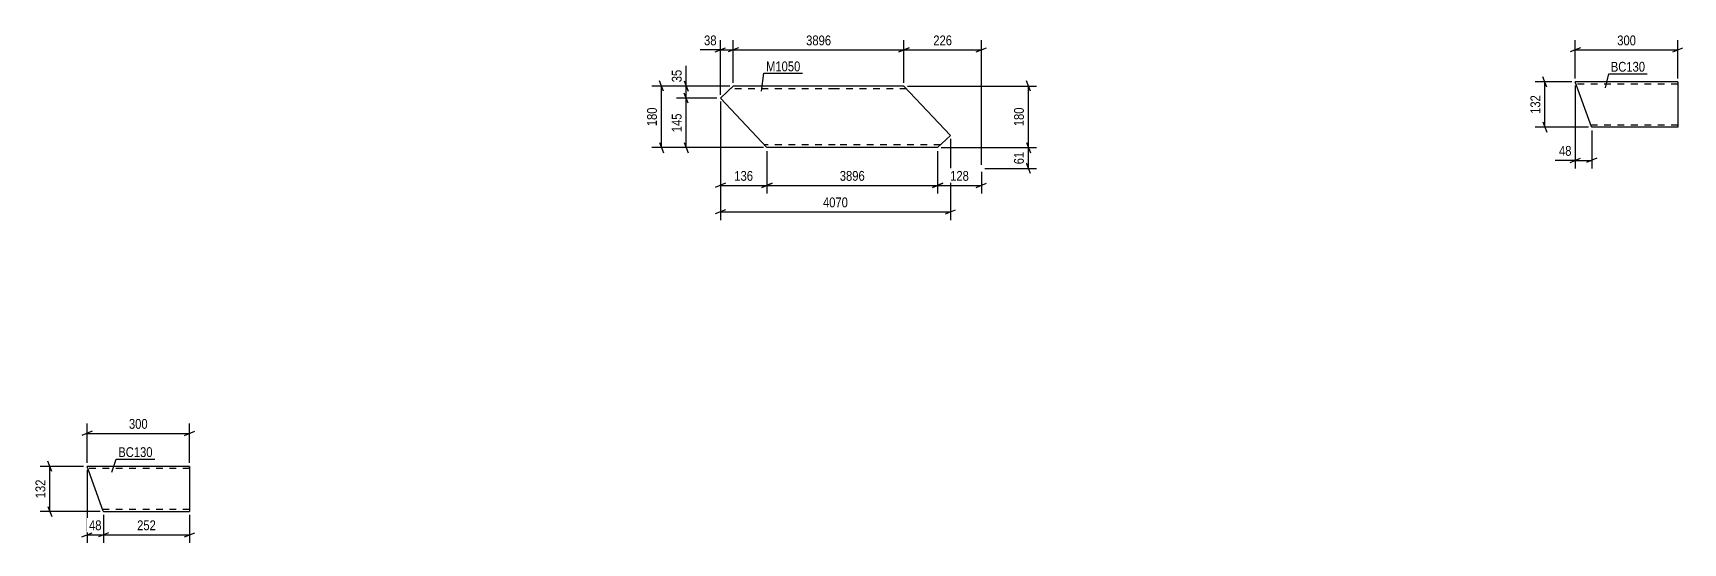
# Model space of a CAD drawing. Header units: millimetres. Extents: x 0 to 3655, y 0 to 1045.
# Drawn here: x 123 to 605.7, y 895.6 to 1044.9 of the extents above; entities that cross this region are included whole.
import ezdxf

# ---------------------------------------------------------------- set-up
doc = ezdxf.new("R2010")
doc.units = ezdxf.units.MM
doc.linetypes.add('DXK_LINE_DOT2', pattern=[3.9198, 1.9599, -1.9599])
doc.styles.add('Arial Narrow', font='ARIALN.TTF', dxfattribs={"height": 0.2})

# ---------------------------------------------------------------- blocks, each defined once
blk = doc.blocks.new('Part-570387827-1677 - 1661')
at = {"color": 2, "linetype": 'Continuous'}
for p, q in [((327.84, 1029.35), (326.14, 1027.75)), ((357.69, 1029.35), (327.84, 1029.35)), ((377.79, 1029.35), (357.79, 1029.35)), ((377.79, 1029.35), (391.4, 1014.88)), ((326.14, 1027.75), (324.08, 1025.82)), ((336.19, 1012.95), (324.08, 1025.82)), ((387.64, 1011.35), (391.4, 1014.88)), ((337.69, 1011.35), (336.19, 1012.95)), ((357.69, 1011.35), (337.69, 1011.35)), ((387.64, 1011.35), (357.79, 1011.35))]:
    blk.add_line(p, q, dxfattribs=at)
at = {"color": 7, "linetype": 'DXK_LINE_DOT2'}
for p, q in [((327.84, 1029.35), (326.79, 1028.36)), ((357.69, 1028.55), (326.99, 1028.55)), ((378.54, 1028.55), (357.79, 1028.55)), ((337.58, 1011.47), (336.19, 1012.95)), ((357.69, 1012.15), (336.94, 1012.15)), ((388.49, 1012.15), (357.79, 1012.15))]:
    blk.add_line(p, q, dxfattribs=at)
blk = doc.blocks.new('Part-570387827-4783 - 4766')
at = {"color": 2, "linetype": 'Continuous'}
for p, q in [((143.54, 904.95), (138.77, 918.06)), ((168.77, 918.06), (138.77, 918.06)), ((168.77, 918.06), (168.77, 917.97)), ((168.77, 917.97), (168.77, 904.86)), ((143.58, 904.86), (143.54, 904.95)), ((143.58, 904.86), (168.77, 904.86))]:
    blk.add_line(p, q, dxfattribs=at)
at = {"color": 7, "linetype": 'DXK_LINE_DOT2'}
for p, q in [((168.77, 917.46), (138.99, 917.46)), ((168.77, 917.71), (168.77, 918.06)), ((168.77, 905.46), (143.36, 905.46))]:
    blk.add_line(p, q, dxfattribs=at)
blk = doc.blocks.new('Part-570387827-2912 - 2895')
at = {"color": 2, "linetype": 'Continuous'}
for p, q in [((578.98, 1017.45), (574.21, 1030.56)), ((604.21, 1030.56), (574.21, 1030.56)), ((604.21, 1030.56), (604.21, 1030.47)), ((604.21, 1030.47), (604.21, 1017.36)), ((579.02, 1017.36), (578.98, 1017.45)), ((604.21, 1017.36), (579.02, 1017.36))]:
    blk.add_line(p, q, dxfattribs=at)
at = {"color": 7, "linetype": 'DXK_LINE_DOT2'}
for p, q in [((604.21, 1029.96), (574.43, 1029.96)), ((604.21, 1017.96), (578.8, 1017.96))]:
    blk.add_line(p, q, dxfattribs=at)
blk = doc.blocks.new('StraightDimension-570387827-1914 - 1661')
at = {"color": 7, "linetype": 'Continuous'}
for p, q in [((327.84, 1030.35), (327.84, 1042.79)), ((377.79, 1030.35), (377.79, 1042.79)), ((329.34, 1040.54), (326.34, 1039.34)), ((327.84, 1039.94), (377.79, 1039.94)), ((376.29, 1039.34), (379.29, 1040.54))]:
    blk.add_line(p, q, dxfattribs=at)
at = {"color": 0}
blk.add_wipeout([(357.07, 1040.69), (357.07, 1044.89), (348.56, 1044.89), (348.56, 1040.69)], dxfattribs=at)
at = {"color": 3, "style": 'Arial Narrow'}
blk.add_text('3896', height=2.863, dxfattribs=at).set_placement((349.16, 1041.29))
blk = doc.blocks.new('StraightDimension-570387827-1846 - 1661')
at = {"color": 7, "linetype": 'Continuous'}
for p, q in [((324.08, 1024.82), (324.08, 990.14)), ((391.4, 1013.88), (391.4, 990.14)), ((325.58, 993.14), (322.58, 991.94)), ((324.08, 992.54), (391.4, 992.54)), ((389.9, 991.94), (392.9, 993.14))]:
    blk.add_line(p, q, dxfattribs=at)
at = {"color": 0}
blk.add_wipeout([(362, 993.29), (362, 997.49), (353.49, 997.49), (353.49, 993.29)], dxfattribs=at)
at = {"color": 3, "style": 'Arial Narrow'}
blk.add_text('4070', height=2.863, dxfattribs=at).set_placement((354.09, 993.89))
blk = doc.blocks.new('StraightDimension-570387827-1686 - 1661')
at = {"color": 7, "linetype": 'Continuous'}
for p, q in [((326.84, 1029.35), (303.99, 1029.35)), ((307.44, 1027.85), (306.24, 1030.85)), ((306.84, 1011.35), (306.84, 1029.35)), ((336.69, 1011.35), (303.99, 1011.35)), ((306.24, 1012.85), (307.44, 1009.85))]:
    blk.add_line(p, q, dxfattribs=at)
at = {"color": 0}
blk.add_wipeout([(306.09, 1023.69), (301.89, 1023.69), (301.89, 1017.01), (306.09, 1017.01)], dxfattribs=at)
at = {"color": 3, "style": 'Arial Narrow'}
blk.add_text('180', height=2.863, rotation=90.0002, dxfattribs=at).set_placement((305.49, 1017.61))
blk = doc.blocks.new('StraightDimension-570387827-1755 - 1661')
at = {"color": 7, "linetype": 'Continuous'}
for p, q in [((323.08, 1025.82), (311.23, 1025.82)), ((314.68, 1024.32), (313.48, 1027.32)), ((314.08, 1011.35), (314.08, 1025.82)), ((336.69, 1011.35), (311.23, 1011.35)), ((313.48, 1012.85), (314.68, 1009.85))]:
    blk.add_line(p, q, dxfattribs=at)
at = {"color": 0}
blk.add_wipeout([(313.33, 1021.93), (309.13, 1021.93), (309.13, 1015.24), (313.33, 1015.24)], dxfattribs=at)
at = {"color": 3, "style": 'Arial Narrow'}
blk.add_text('145', height=2.863, rotation=90.0002, dxfattribs=at).set_placement((312.73, 1015.84))
blk = doc.blocks.new('StraightDimension-570387827-1739 - 1661')
at = {"color": 7, "linetype": 'Continuous'}
for p, q in [((326.84, 1029.35), (311.23, 1029.35)), ((313.48, 1030.85), (314.68, 1027.85)), ((314.08, 1025.82), (314.08, 1029.35)), ((323.08, 1025.82), (311.23, 1025.82)), ((314.68, 1024.32), (313.48, 1027.32))]:
    blk.add_line(p, q, dxfattribs=at)
at = {"color": 0}
blk.add_wipeout([(313.33, 1034.73), (309.13, 1034.73), (309.13, 1029.88), (313.33, 1029.88)], dxfattribs=at)
at = {"color": 7, "linetype": 'Continuous'}
blk.add_line((314.08, 1029.35), (314.08, 1035.26), dxfattribs=at)
blk.add_line((314.08, 1029.35), (314.08, 1035.26), dxfattribs=at)
at = {"color": 3, "style": 'Arial Narrow'}
blk.add_text('35', height=2.863, rotation=90.0002, dxfattribs=at).set_placement((312.73, 1030.48))
blk = doc.blocks.new('StraightDimension-570387827-6894 - 1661')
at = {"color": 7, "linetype": 'Continuous'}
for p, q in [((378.79, 1029.35), (416.6, 1029.35)), ((414.8, 1027.85), (413.6, 1030.85)), ((414.2, 1011.35), (414.2, 1029.35)), ((388.64, 1011.35), (416.6, 1011.35)), ((413.6, 1012.85), (414.8, 1009.85))]:
    blk.add_line(p, q, dxfattribs=at)
at = {"color": 0}
blk.add_wipeout([(413.45, 1023.69), (409.25, 1023.69), (409.25, 1017.01), (413.45, 1017.01)], dxfattribs=at)
at = {"color": 3, "style": 'Arial Narrow'}
blk.add_text('180', height=2.863, rotation=90.0002, dxfattribs=at).set_placement((412.85, 1017.61))
blk = doc.blocks.new('StraightDimension-570387827-1857 - 1661')
at = {"color": 7, "linetype": 'Continuous'}
for p, q in [((324.08, 1024.82), (324.08, 997.9)), ((337.69, 1010.35), (337.69, 997.9)), ((325.58, 1000.9), (322.58, 999.7)), ((324.08, 1000.3), (337.69, 1000.3)), ((336.19, 999.7), (339.19, 1000.9))]:
    blk.add_line(p, q, dxfattribs=at)
at = {"color": 0}
blk.add_wipeout([(334.23, 1001.05), (334.23, 1005.25), (327.55, 1005.25), (327.55, 1001.05)], dxfattribs=at)
at = {"color": 3, "style": 'Arial Narrow'}
blk.add_text('136', height=2.863, dxfattribs=at).set_placement((328.15, 1001.65))
blk = doc.blocks.new('StraightDimension-570387827-1871 - 1661')
at = {"color": 7, "linetype": 'Continuous'}
for p, q in [((337.69, 1010.35), (337.69, 997.9)), ((387.64, 1010.35), (387.64, 997.9)), ((339.19, 1000.9), (336.19, 999.7)), ((337.69, 1000.3), (387.64, 1000.3)), ((386.14, 999.7), (389.14, 1000.9))]:
    blk.add_line(p, q, dxfattribs=at)
at = {"color": 0}
blk.add_wipeout([(366.92, 1001.05), (366.92, 1005.25), (358.41, 1005.25), (358.41, 1001.05)], dxfattribs=at)
at = {"color": 3, "style": 'Arial Narrow'}
blk.add_text('3896', height=2.863, dxfattribs=at).set_placement((359.01, 1001.65))
blk = doc.blocks.new('StraightDimension-570387827-1887 - 1661')
at = {"color": 7, "linetype": 'Continuous'}
for p, q in [((387.64, 1010.35), (387.64, 997.9)), ((400.44, 1004.27), (400.44, 997.9)), ((389.14, 1000.9), (386.14, 999.7)), ((387.64, 1000.3), (400.44, 1000.3)), ((398.94, 999.7), (401.94, 1000.9))]:
    blk.add_line(p, q, dxfattribs=at)
at = {"color": 0}
blk.add_wipeout([(397.38, 1001.05), (397.38, 1005.25), (390.7, 1005.25), (390.7, 1001.05)], dxfattribs=at)
at = {"color": 3, "style": 'Arial Narrow'}
blk.add_text('128', height=2.863, dxfattribs=at).set_placement((391.3, 1001.65))
blk = doc.blocks.new('StraightDimension-570387827-1901 - 1661')
at = {"color": 7, "linetype": 'Continuous'}
for p, q in [((324.08, 1026.82), (324.08, 1042.79)), ((327.84, 1030.35), (327.84, 1042.79)), ((322.58, 1039.34), (325.58, 1040.54)), ((324.08, 1039.94), (327.84, 1039.94)), ((329.34, 1040.54), (326.34, 1039.34))]:
    blk.add_line(p, q, dxfattribs=at)
at = {"color": 0}
blk.add_wipeout([(323.56, 1040.69), (323.56, 1044.89), (318.7, 1044.89), (318.7, 1040.69)], dxfattribs=at)
at = {"color": 7, "linetype": 'Continuous'}
blk.add_line((324.08, 1039.94), (318.18, 1039.94), dxfattribs=at)
blk.add_line((324.08, 1039.94), (318.18, 1039.94), dxfattribs=at)
at = {"color": 3, "style": 'Arial Narrow'}
blk.add_text('38', height=2.863, dxfattribs=at).set_placement((319.3, 1041.29))
blk = doc.blocks.new('StraightDimension-570387827-1930 - 1661')
at = {"color": 7, "linetype": 'Continuous'}
for p, q in [((377.79, 1030.35), (377.79, 1042.79)), ((400.44, 1006.27), (400.44, 1042.79)), ((379.29, 1040.54), (376.29, 1039.34)), ((377.79, 1039.94), (400.44, 1039.94)), ((398.94, 1039.34), (401.94, 1040.54))]:
    blk.add_line(p, q, dxfattribs=at)
at = {"color": 0}
blk.add_wipeout([(392.46, 1040.69), (392.46, 1044.89), (385.77, 1044.89), (385.77, 1040.69)], dxfattribs=at)
at = {"color": 3, "style": 'Arial Narrow'}
blk.add_text('226', height=2.863, dxfattribs=at).set_placement((386.37, 1041.29))
blk = doc.blocks.new('StraightDimension-570387827-6895 - 1661')
at = {"color": 7, "linetype": 'Continuous'}
for p, q in [((388.64, 1011.35), (416.6, 1011.35)), ((413.6, 1012.85), (414.8, 1009.85)), ((414.2, 1005.27), (414.2, 1011.35)), ((401.44, 1005.27), (416.6, 1005.27)), ((414.8, 1003.77), (413.6, 1006.77))]:
    blk.add_line(p, q, dxfattribs=at)
at = {"color": 0}
blk.add_wipeout([(413.45, 1010.74), (409.25, 1010.74), (409.25, 1005.88), (413.45, 1005.88)], dxfattribs=at)
at = {"color": 3, "style": 'Arial Narrow'}
blk.add_text('61', height=2.863, rotation=90.0002, dxfattribs=at).set_placement((412.85, 1006.48))
blk = doc.blocks.new('StraightDimension-570387827-4831 - 4766')
at = {"color": 7, "linetype": 'Continuous'}
for p, q in [((137.77, 918.06), (125.06, 918.06)), ((128.51, 916.56), (127.31, 919.56)), ((127.91, 904.86), (127.91, 918.06)), ((142.58, 904.86), (125.06, 904.86)), ((127.31, 906.36), (128.51, 903.36))]:
    blk.add_line(p, q, dxfattribs=at)
at = {"color": 0}
blk.add_wipeout([(127.16, 914.8), (122.96, 914.8), (122.96, 908.12), (127.16, 908.12)], dxfattribs=at)
at = {"color": 3, "style": 'Arial Narrow'}
blk.add_text('132', height=2.863, rotation=90.0002, dxfattribs=at).set_placement((126.56, 908.72))
blk = doc.blocks.new('StraightDimension-570387827-4785 - 4766')
at = {"color": 7, "linetype": 'Continuous'}
for p, q in [((138.77, 917.06), (138.77, 895.64)), ((143.58, 903.86), (143.58, 895.64)), ((137.27, 897.44), (140.27, 898.64)), ((138.77, 898.04), (143.58, 898.04)), ((145.08, 898.64), (142.08, 897.44))]:
    blk.add_line(p, q, dxfattribs=at)
at = {"color": 0}
blk.add_wipeout([(143.6, 898.79), (143.6, 902.99), (138.75, 902.99), (138.75, 898.79)], dxfattribs=at)
at = {"color": 3, "style": 'Arial Narrow'}
blk.add_text('48', height=2.863, dxfattribs=at).set_placement((139.35, 899.39))
blk = doc.blocks.new('StraightDimension-570387827-4802 - 4766')
at = {"color": 7, "linetype": 'Continuous'}
for p, q in [((143.58, 903.86), (143.58, 895.64)), ((168.77, 903.86), (168.77, 895.64)), ((145.08, 898.64), (142.08, 897.44)), ((143.58, 898.04), (168.77, 898.04)), ((167.27, 897.44), (170.27, 898.64))]:
    blk.add_line(p, q, dxfattribs=at)
at = {"color": 0}
blk.add_wipeout([(159.52, 898.79), (159.52, 902.99), (152.83, 902.99), (152.83, 898.79)], dxfattribs=at)
at = {"color": 3, "style": 'Arial Narrow'}
blk.add_text('252', height=2.863, dxfattribs=at).set_placement((153.43, 899.39))
blk = doc.blocks.new('StraightDimension-570387827-4820 - 4766')
at = {"color": 7, "linetype": 'Continuous'}
for p, q in [((140.27, 928.32), (137.27, 927.12)), ((138.77, 919.06), (138.77, 930.57)), ((138.77, 927.72), (168.77, 927.72)), ((167.27, 927.12), (170.27, 928.32)), ((168.77, 919.06), (168.77, 930.57))]:
    blk.add_line(p, q, dxfattribs=at)
at = {"color": 0}
blk.add_wipeout([(157.11, 928.47), (157.11, 932.67), (150.43, 932.67), (150.43, 928.47)], dxfattribs=at)
at = {"color": 3, "style": 'Arial Narrow'}
blk.add_text('300', height=2.863, dxfattribs=at).set_placement((151.03, 929.07))
blk = doc.blocks.new('StraightDimension-570387827-2950 - 2895')
at = {"color": 7, "linetype": 'Continuous'}
for p, q in [((574.21, 1031.56), (574.21, 1042.79)), ((604.21, 1031.56), (604.21, 1042.79)), ((575.71, 1040.54), (572.71, 1039.34)), ((574.21, 1039.94), (604.21, 1039.94)), ((602.71, 1039.34), (605.71, 1040.54))]:
    blk.add_line(p, q, dxfattribs=at)
at = {"color": 0}
blk.add_wipeout([(592.56, 1040.69), (592.56, 1044.89), (585.87, 1044.89), (585.87, 1040.69)], dxfattribs=at)
at = {"color": 3, "style": 'Arial Narrow'}
blk.add_text('300', height=2.863, dxfattribs=at).set_placement((586.47, 1041.29))
blk = doc.blocks.new('StraightDimension-570387827-2932 - 2895')
at = {"color": 7, "linetype": 'Continuous'}
for p, q in [((573.21, 1030.56), (562.45, 1030.56)), ((565.9, 1029.06), (564.7, 1032.06)), ((565.3, 1017.36), (565.3, 1030.56)), ((564.7, 1018.86), (565.9, 1015.86)), ((578.02, 1017.36), (562.45, 1017.36))]:
    blk.add_line(p, q, dxfattribs=at)
at = {"color": 0}
blk.add_wipeout([(564.55, 1027.3), (560.35, 1027.3), (560.35, 1020.62), (564.55, 1020.62)], dxfattribs=at)
at = {"color": 3, "style": 'Arial Narrow'}
blk.add_text('132', height=2.863, rotation=90.0002, dxfattribs=at).set_placement((563.95, 1021.22))
blk = doc.blocks.new('StraightDimension-570387827-2914 - 2895')
at = {"color": 7, "linetype": 'Continuous'}
for p, q in [((574.21, 1029.56), (574.21, 1005.22)), ((579.02, 1016.36), (579.02, 1005.22)), ((572.71, 1007.02), (575.71, 1008.22)), ((574.21, 1007.62), (579.02, 1007.62)), ((580.52, 1008.22), (577.52, 1007.02))]:
    blk.add_line(p, q, dxfattribs=at)
at = {"color": 0}
blk.add_wipeout([(573.69, 1008.37), (573.69, 1012.57), (568.83, 1012.57), (568.83, 1008.37)], dxfattribs=at)
at = {"color": 7, "linetype": 'Continuous'}
blk.add_line((574.21, 1007.62), (568.31, 1007.62), dxfattribs=at)
blk.add_line((574.21, 1007.62), (568.31, 1007.62), dxfattribs=at)
at = {"color": 3, "style": 'Arial Narrow'}
blk.add_text('48', height=2.863, dxfattribs=at).set_placement((569.43, 1008.97))
blk = doc.blocks.new('Mark-570387827-1673 - 1661')
at = {"color": 0}
blk.add_wipeout([(347.48, 1033.69), (347.48, 1036.69), (337.43, 1036.69), (337.43, 1033.69)], dxfattribs=at)
blk.add_wipeout([(347.48, 1033.69), (347.48, 1036.69), (337.43, 1036.69), (337.43, 1033.69)], dxfattribs=at)
at = {"color": 30, "linetype": 'Continuous'}
for p, q in [((336.07, 1027.88), (336.83, 1033.09)), ((336.83, 1033.09), (348.08, 1033.09))]:
    blk.add_line(p, q, dxfattribs=at)
at = {"color": 3, "style": 'Arial Narrow'}
blk.add_text('M1050', height=2.863, dxfattribs=at).set_placement((337.43, 1033.69))
blk = doc.blocks.new('Mark-570387827-4779 - 4766')
at = {"color": 0}
blk.add_wipeout([(157.96, 920.8), (157.96, 923.8), (147.91, 923.8), (147.91, 920.8)], dxfattribs=at)
blk.add_wipeout([(157.96, 920.8), (157.96, 923.8), (147.91, 923.8), (147.91, 920.8)], dxfattribs=at)
at = {"color": 30, "linetype": 'Continuous'}
for p, q in [((146.03, 916.39), (147.31, 920.2)), ((147.31, 920.2), (158.56, 920.2))]:
    blk.add_line(p, q, dxfattribs=at)
at = {"color": 3, "style": 'Arial Narrow'}
blk.add_text('BC130', height=2.863, dxfattribs=at).set_placement((147.91, 920.8))
blk = doc.blocks.new('Mark-570387827-2908 - 2895')
at = {"color": 0}
blk.add_wipeout([(594.63, 1033.58), (594.63, 1036.58), (584.58, 1036.58), (584.58, 1033.58)], dxfattribs=at)
blk.add_wipeout([(594.63, 1033.58), (594.63, 1036.58), (584.58, 1036.58), (584.58, 1033.58)], dxfattribs=at)
at = {"color": 30, "linetype": 'Continuous'}
for p, q in [((583.05, 1028.85), (583.98, 1032.98)), ((583.98, 1032.98), (595.23, 1032.98))]:
    blk.add_line(p, q, dxfattribs=at)
at = {"color": 3, "style": 'Arial Narrow'}
blk.add_text('BC130', height=2.863, dxfattribs=at).set_placement((584.58, 1033.58))

msp = doc.modelspace()

# ---------------------------------------------------------------- block references
for name in ['Part-570387827-1677 - 1661', 'Part-570387827-2912 - 2895', 'Part-570387827-4783 - 4766']:
    msp.add_blockref(name, (0, 0))

# ---------------------------------------------------------------- next in the draw order: block references
for name in ['StraightDimension-570387827-1914 - 1661', 'StraightDimension-570387827-2950 - 2895', 'StraightDimension-570387827-1846 - 1661', 'StraightDimension-570387827-4831 - 4766']:
    msp.add_blockref(name, (0, 0))

# ---------------------------------------------------------------- next in the draw order: block references
for name in ['Mark-570387827-2908 - 2895', 'StraightDimension-570387827-1686 - 1661', 'StraightDimension-570387827-6894 - 1661', 'StraightDimension-570387827-2932 - 2895', 'StraightDimension-570387827-4785 - 4766']:
    msp.add_blockref(name, (0, 0))

# ---------------------------------------------------------------- next in the draw order: block references
for name in ['StraightDimension-570387827-2914 - 2895', 'StraightDimension-570387827-1755 - 1661', 'StraightDimension-570387827-4820 - 4766', 'StraightDimension-570387827-4802 - 4766']:
    msp.add_blockref(name, (0, 0))

# ---------------------------------------------------------------- next in the draw order: block references
for name in ['StraightDimension-570387827-1739 - 1661', 'Mark-570387827-1673 - 1661', 'Mark-570387827-4779 - 4766']:
    msp.add_blockref(name, (0, 0))

# ---------------------------------------------------------------- next in the draw order: block references
msp.add_blockref('StraightDimension-570387827-1857 - 1661', (0, 0))

# ---------------------------------------------------------------- next in the draw order: block references
for name in ['StraightDimension-570387827-1901 - 1661', 'StraightDimension-570387827-1871 - 1661']:
    msp.add_blockref(name, (0, 0))

# ---------------------------------------------------------------- next in the draw order: block references
msp.add_blockref('StraightDimension-570387827-1887 - 1661', (0, 0))

# ---------------------------------------------------------------- next in the draw order: block references
msp.add_blockref('StraightDimension-570387827-1930 - 1661', (0, 0))

# ---------------------------------------------------------------- next in the draw order: block references
msp.add_blockref('StraightDimension-570387827-6895 - 1661', (0, 0))

doc.saveas('drawing.dxf')
